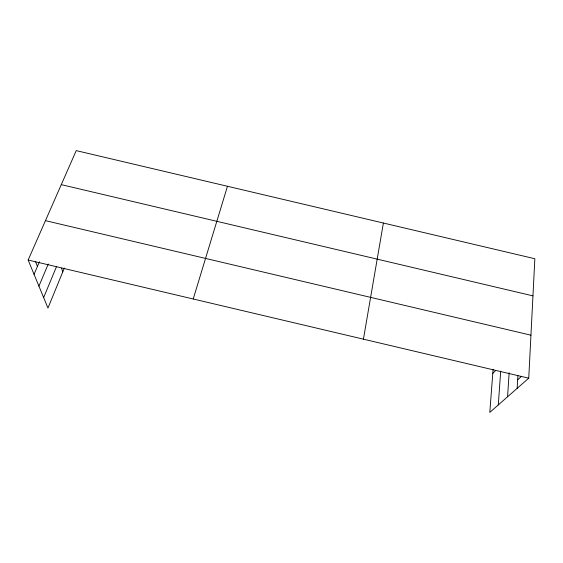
<?xml version="1.0" encoding="UTF-8"?>
<svg xmlns="http://www.w3.org/2000/svg" width="563" height="563" viewBox="0 0 563 563"><rect width="100%" height="100%" fill="white"/><g stroke="black" fill="none" stroke-linecap="round" stroke-linejoin="round"><path stroke-width="0.84" d="M493.097 369.229L489.796 412.383L528.748 378.188L534.85 258.741L76.23 150.617L28.15 260.029L47.968 308.052L64.344 268.023M517.158 388.357L517.911 375.563M507.58 396.767L509.142 372.79M498.29 404.924L500.697 371.101M363.424 339.165L383.396 223.032M193.222 298.988L227.466 186.276M43.64 297.574L56.645 266.285M38.917 286.124L48.263 264.012M34.047 274.315L39.445 261.767M492.78 373.389L495.51 370.651M517.664 379.793L521.507 376.323M61.283 184.636L532.95 295.878M45.455 220.647L530.944 335.196M28.15 260.029L528.748 378.188M35.518 261.612L37.432 266.44M61.529 268.213L62.767 271.88"/></g></svg>
